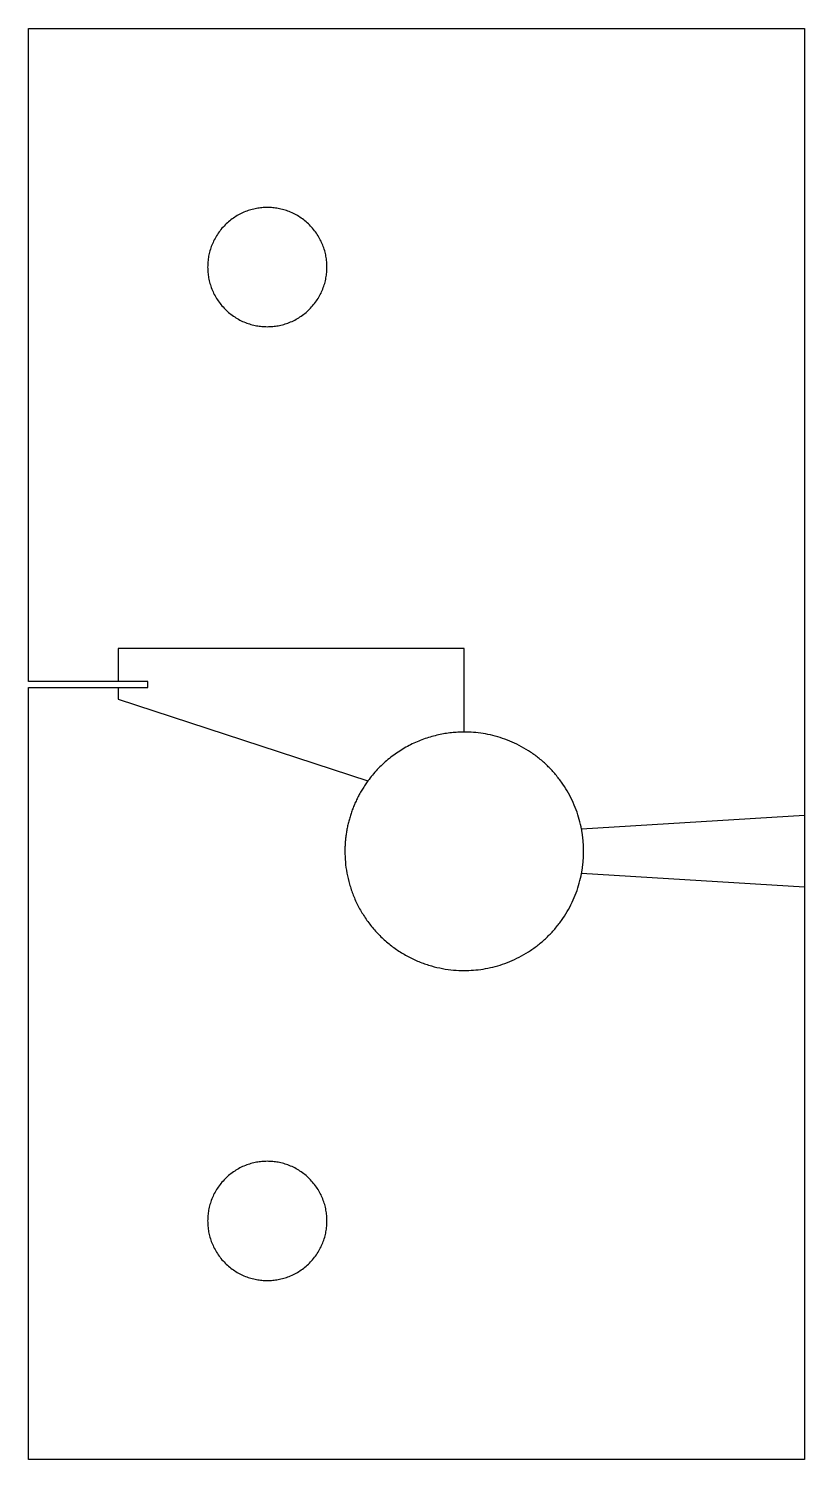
# Model space of a CAD drawing. Extents: x 0 to 0.065, y 0 to 0.12.
import ezdxf

# ---------------------------------------------------------------- set-up
doc = ezdxf.new("R2010")
doc.units = 0
doc.layers.get('0').update_dxf_attribs({"linetype": 'CONTINUOUS'})

msp = doc.modelspace()

# ---------------------------------------------------------------- linework, layer by layer
for points in [[(0, 0.06525), (0, 0.12), (0.065, 0.12), (0.065, 0.054), (0.04633, 0.05285)], [(0.0075, 0.068), (0.0075, 0.06525)], [(0.0365, 0.068), (0.0075, 0.068)], [(0.0365, 0.061), (0.0365, 0.068)], [(0.0075, 0.06525), (0, 0.06525)], [(0.0075, 0.06475), (0.01, 0.06475), (0.01, 0.06525), (0.0075, 0.06525)], [(0, 0), (0, 0.06475), (0.0075, 0.06475), (0.0075, 0.06375), (0.02843, 0.05691)], [(0.065, 0.054), (0.065, 0.048)], [(0.065, 0.048), (0.04633, 0.04915)], [(0.065, 0.048), (0.065, 0)], [(0.065, 0), (0, 0)]]:
    msp.add_lwpolyline(points)
for points, weights in [([(0.02, 0.105), (0.015, 0.105), (0.015, 0.1)], [1, 0.707106781187, 1]), ([(0.025, 0.1), (0.025, 0.105), (0.02, 0.105)], [1, 0.707106781187, 1]), ([(0.015, 0.1), (0.015, 0.095), (0.02, 0.095)], [1, 0.707106781187, 1]), ([(0.02, 0.095), (0.025, 0.095), (0.025, 0.1)], [1, 0.707106781187, 1]), ([(0.0365, 0.061), (0.03143, 0.061), (0.02843, 0.05691)], [1, 0.826372297628, 0.858598313229]), ([(0.04633, 0.05285), (0.04479, 0.061), (0.0365, 0.061)], [0.93493440607, 0.744383917815, 1]), ([(0.02843, 0.05691), (0.0265, 0.05427), (0.0265, 0.051)], [0.858598313229, 0.880734483558, 1]), ([(0.0465, 0.051), (0.0465, 0.05193), (0.04633, 0.05285)], [1, 0.962722863371, 0.93493440607]), ([(0.0265, 0.051), (0.0265, 0.041), (0.0365, 0.041)], [1, 0.707106781187, 1]), ([(0.04633, 0.04915), (0.0465, 0.05007), (0.0465, 0.051)], [0.93493440607, 0.962722863371, 1]), ([(0.0365, 0.041), (0.04479, 0.041), (0.04633, 0.04915)], [1, 0.744383917815, 0.93493440607]), ([(0.02, 0.025), (0.015, 0.025), (0.015, 0.02)], [1, 0.707106781187, 1]), ([(0.025, 0.02), (0.025, 0.025), (0.02, 0.025)], [1, 0.707106781187, 1]), ([(0.015, 0.02), (0.015, 0.015), (0.02, 0.015)], [1, 0.707106781187, 1]), ([(0.02, 0.015), (0.025, 0.015), (0.025, 0.02)], [1, 0.707106781187, 1])]:
    msp.add_rational_spline(points, weights, degree=2)

doc.saveas('drawing.dxf')
